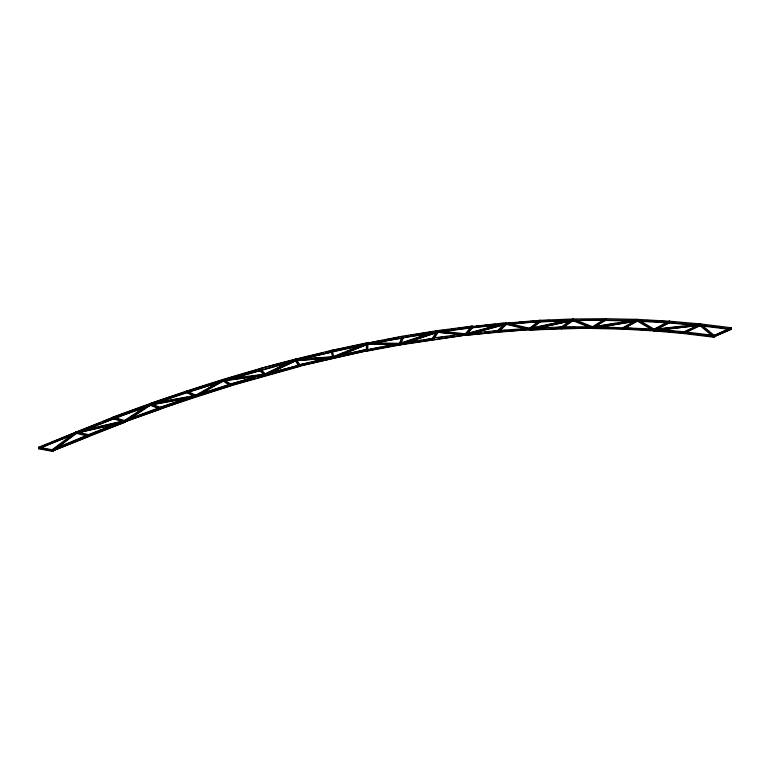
<?xml version="1.0" encoding="UTF-8"?>
<svg xmlns="http://www.w3.org/2000/svg" width="770" height="770" viewBox="0 0 770 770"><rect width="100%" height="100%" fill="white"/><g stroke="black" fill="none" stroke-linecap="round" stroke-linejoin="round"><path stroke-width="1.16" d="M366.578 344.296L366.27 349.859L367.377 349.638M367.126 343.17L402.527 336.172L437.543 330.619L472.145 326.124L472.106 327.847C424.953 333.4 378.157 341.62 331.851 352.063L331.524 350.398L367.146 342.775L367.502 344.036L331.812 351.678M366.761 349.85L393.22 344.508M367.126 350.706L333.506 358.3L367.069 350.716L400.381 344.498L465.994 335.037L400.236 344.922L367.04 351.12L366.78 349.445L340.138 355.153M402.44 336.586L402.662 337.866L367.502 344.036M154.809 402.883L150.16 403.73L150.314 405.136L195.638 396.829L195.484 395.424M401.613 337.587L399.524 343.632L399.765 344.7L400.872 344.508L403.297 337.453L402.19 337.645L399.765 344.7M637.512 319.598L637.589 321.013L592.621 328.299L637.753 320.657L637.512 319.598L635.154 319.974M432.865 338.434L401.334 343.035M437.601 330.609L437.562 332.332L437.543 330.619L435.002 331.418M432.692 339.464L437.158 332.082L438.245 331.928L433.77 339.31L432.692 339.464L432.451 338.405L436.917 331.023L438.005 330.859M472.145 326.124L469.431 326.884M223.136 379.851L223.377 380.919L265.39 375.163L265.159 374.105L229.373 378.705M465.042 334.151L470.759 327.365M466.341 335.094L472.77 327.462L471.712 327.577L465.272 335.219L466.341 335.094L466.1 334.036M700.517 325.161L653.942 330.715L700.517 325.161L700.276 324.103L697.909 324.372M471.76 326.586L506.285 322.688L506.622 323.958L506.073 324.43L540.222 321.581L506.622 323.958M466.052 335.027L465.609 335.489L498.286 331.783L530.232 329.531L466.052 335.027L465.706 333.766M506.285 322.688L505.842 323.159L539.943 320.31L573.082 318.982L573.409 320.253L539.626 322.062L540.271 321.581C583.39 319.3 626.636 319.463 669.717 322.457L668.841 322.938L637.262 321.177L605.22 320.445L606.029 319.964L605.701 318.693L573.121 318.982M503.917 324.642L497.285 330.898L497.526 331.957L498.556 331.87L506.843 324.045L505.813 324.132L497.526 331.957M539.943 320.31L539.395 320.782L539.991 320.31L540.271 321.581M333.699 357.8L295.69 360.61L333.699 357.8L333.468 356.741L301.792 358.781M529.202 328.626L538.288 321.408M530.193 328.569L534.736 324.959M71.88 434.915L51.734 450.084L52.706 450.036L61.34 443.539M75.961 433.087L51.965 451.143L52.947 451.095L76.933 433.048L75.961 433.087L75.72 432.028L76.692 431.989M592.842 326.711L593.131 327.981L561.879 328.261L529.635 330.003L593.093 327.981C633.758 328.367 674.385 331.206 714.675 336.76L714.387 335.479L684.54 331.812L683.548 332.274M556.229 327.654L561.551 326.99L561.879 328.261L561.186 328.742L561.879 328.261M570.387 320.676L560.781 327.346L561.725 327.317M565.565 324.651L568.452 322.649M124.047 420.853L146.704 405.867M124.981 420.844L127.926 418.89M129.899 417.59L133.836 414.982M136.791 413.028L140.737 410.42M149.89 404.972L124.288 421.922L125.212 421.912L150.824 404.962L149.89 404.972L149.659 403.913M560.858 327.462L561.59 326.981M573.409 320.253L572.678 320.734L605.99 319.964M605.701 318.693L604.97 319.175L605.74 318.693L637.82 319.425L638.138 320.705L637.291 321.186L638.138 320.705M592.014 327.048L603.921 319.646M596.885 324.594L598.868 323.352M400.65 344.402L367.097 344.334L400.65 344.402L400.41 343.343L374.567 342.977M637.82 319.425L626.318 319.666M195.012 395.578L223.704 379.677M198.968 393.845L201.028 392.661M203.088 391.478L216.486 383.807M223.079 380.707L195.253 396.646L223.945 380.746L223.079 380.707L222.848 379.649M622.911 327.75L634.99 320.897M623.767 327.779L628.801 324.93M630.813 323.785L632.834 322.64M669.746 322.457L669.428 321.186L668.553 321.658L669.457 321.186L700.556 323.949L731.211 327.722L731.5 329.002L730.509 329.464L699.882 325.7L668.812 322.938L669.746 322.457L700.844 325.229L731.5 329.002M654.288 329.117L654.606 330.397L653.692 330.869L623.161 329.175L592.322 328.463L593.131 327.981L592.804 326.711L562.793 326.971M667.6 322.033L653.47 329.435L653.701 330.494L669.659 322.62L653.701 330.494M654.279 329.493L657.31 327.905M659.322 326.846L666.397 323.15M669.428 321.186L637.849 319.425L636.973 319.906L637.955 319.608L638.195 320.667L654.625 330.359L653.663 330.869L683.856 333.554L713.684 337.222L714.675 336.76L700.883 325.2L699.815 325.508L713.626 337.039L714.695 336.731M684.819 333.083L683.837 333.554L684.8 333.083L684.511 331.803L680.093 331.966M713.386 335.98L714.454 335.672L700.642 324.141L699.584 324.449L700.556 323.949L700.873 325.229L699.911 325.7L700.873 325.229M696.215 326.432L683.683 332.111L700.498 324.334M264.87 375.308L296.306 360.456L264.87 375.308L264.63 374.249L291.07 361.371M288.663 362.997L264.63 374.249M438.101 331.812L437.87 330.744L437.052 331.139L437.293 332.197L466.206 334.96L465.975 333.901L443.722 331.398M466.206 334.96L437.293 332.197M699.593 324.42L700.585 323.958M713.405 335.951L714.387 335.479M730.229 328.193L731.211 327.722M728.276 328.983L713.559 335.768L727.948 329.57M731.346 329.175L713.8 336.837L731.346 329.175L731.105 328.116L730.384 328.01M38.5 447.688L39.386 447.312M38.741 448.746L39.626 448.371L52.899 450.931L52.014 451.307L38.741 448.746L38.538 447.312L112.882 417.273L149.293 404.317M51.773 450.248L52.658 449.873L41.599 447.736M40.406 447.014L49.164 443.376M51.359 442.461L76.567 431.98L75.826 431.806L76.086 433.096L76.856 433.26L113.873 418.736L76.115 433.077L76.827 433.269L38.818 448.583L76.086 433.096M54.006 448.958L51.811 449.873L52.581 450.036M56.21 448.044L87.029 435.233M60.281 446.831L85.595 436.311M88.444 436.032L89.147 436.224L52.09 451.143L125.125 422.114L88.444 436.032L88.155 434.761L117.589 423.211M365.789 343.449L332.919 356.866L333.15 357.935L367.742 344.209L333.15 357.935M333.545 357.011L344.498 352.535M346.692 351.64L357.646 347.174M506.785 323.9L505.871 324.276L529.471 329.849L530.395 329.473L506.785 323.9L506.544 322.842M75.749 432.191L76.673 431.816M77.626 431.566L100.514 422.595M102.689 421.739L113.594 417.465L112.92 417.263L113.845 418.755L150.699 405.184L113.2 418.534M91.043 434.097L111.756 425.974M112.786 417.658L113.739 417.292L124.99 420.67L125.231 421.729L124.268 422.095L113.026 418.716L113.979 418.351L125.231 421.729M112.92 417.263C172.692 394.625 233.599 374.942 295.526 359.08M124.807 420.853L124.172 420.641L158.687 407.927M131.487 418.389L157.099 408.957M149.621 404.077L149.861 405.145L150.853 404.789L160.882 408.61L160.641 407.551L152.845 404.577M160.882 408.61L159.891 408.966L149.861 405.145M573.515 320.214L572.524 320.561L592.207 328.289L593.198 327.943L573.515 320.214L573.275 319.155M150.063 404.962L149.813 403.673L187.043 391.314L186.484 391.073L187.331 392.584L223.772 380.967L186.812 392.334L187.283 392.604L150.102 404.953L186.773 392.344M325.209 358.56L299.193 364.836L299.694 366.453L230.856 385.77L160.131 408.774L159.842 407.503L188.525 397.647M184.675 399.399L159.842 407.503M299.472 366.106L333.564 358.291L299.472 366.106L230.471 385.462L230.856 385.77L195.426 396.646L124.451 421.912L160.728 409.005L159.804 407.513L160.439 407.734M400.987 343.054L430.44 333.131M434.973 331.601L437.687 331.042M402.566 342.881L426.359 334.863M400.092 344.498L437.928 332.111L400.544 344.71L399.851 343.439M186.273 391.468L187.303 391.131M189.285 390.602L223.493 379.697L223.011 379.427L223.724 380.986L296.084 360.687L295.584 359.07L331.466 350.417L344.209 348.079M229.008 384.567L195.185 395.356L195.426 396.646M203.549 393.104L229.489 384.836M638.195 320.667L637.156 321.003L653.595 330.686L654.625 330.359M222.751 379.822L223.801 379.504M229.874 384.615L230.923 384.288L231.164 385.347L230.115 385.674L222.982 380.89L224.041 380.563L231.164 385.347M224.571 379.379L258.605 369.388M223.348 380.678L295.815 360.35L331.909 352.054L295.873 360.341M257.883 376.068L230.191 384.192L230.423 385.481M260.183 375.385L299.405 365.182M254.793 377.387L230.191 384.192L230.615 384.48M259.038 369.167L260.116 368.859M265.794 375.202L260.356 369.927L259.278 370.226L264.716 375.5L265.794 375.202L265.554 374.143L264.476 374.441L262.147 372.18M500.173 324.478L465.446 333.959L465.686 335.017L506.448 324.228L505.967 322.89M468.006 333.593L494.638 326.326M465.686 335.017L506.208 323.958M295.796 359.417L259.413 368.743L259.654 370.033M273.129 372.208L297.124 365.789M300.367 358.31L323.525 352.727M325.835 352.169L330.465 351.053M328.597 357.742L336.663 355.894M309.53 362.737L299.193 364.836M311.792 362.198L323.102 359.465M83.064 430.257L123.316 420.959M88.906 429.236L96.953 427.379M99.253 426.85L121.111 421.806M76.403 432.913L124.798 422.066L76.49 433.221L76.259 432.163M331.013 350.831L332.12 350.571M331.254 351.89L332.361 351.64M529.683 328.434L565.777 320.667M532.041 328.261L536.7 327.26M539.029 326.75L562.321 321.744M573.005 320.224L529.952 329.82L573.034 320.551L572.764 319.165M346.5 347.588L366.039 343.41M344.806 354.547L366.78 349.445M371.833 342.294L374.191 341.851M376.549 341.418L382.43 340.321M384.788 339.878L390.669 338.781M393.027 338.338L398.908 337.241M396.656 343.872L400.092 343.228M370.197 349.205L372.488 348.781M374.788 348.348L380.515 347.28M382.815 346.847L389.687 345.566M157.138 402.45L194.319 395.636M164.02 401.517L187.264 397.262M189.593 396.829L191.913 396.406M150.4 404.789L195.724 396.483M401.959 336.577L403.057 336.384M592.544 326.875L630.418 320.744M595.932 326.663L606.587 324.93M608.954 324.555L611.322 324.17M613.69 323.785L616.058 323.4M618.416 323.015L626.703 321.677M405.877 336.038L408.206 335.672M410.535 335.297L412.864 334.931M415.194 334.565L417.523 334.19M419.862 333.824L432.673 331.793M402.874 337.433L437.62 332.322L437.235 330.84M414.058 341.418L416.406 341.043M418.755 340.667L421.113 340.302M423.462 339.926L425.81 339.551M428.159 339.175L430.517 338.81M432.451 338.405L433.539 338.242M439.66 330.753L443.231 330.292M445.609 329.983L449.189 329.512M451.567 329.204L455.137 328.742M457.524 328.434L461.095 327.972M463.482 327.654L467.053 327.192M437.889 331.889L472.433 327.404L506.573 323.968L472.048 327.856L472.203 326.114M434.299 337.838L459.892 334.517M438.621 337.683L442.115 337.231M444.434 336.933L447.928 336.48M450.257 336.172L453.742 335.72M233.868 378.474L237.449 378.012M239.836 377.704L243.407 377.242M245.794 376.934L249.374 376.472M251.761 376.164L261.3 374.942M223.647 380.534L265.39 375.163M471.471 326.519L472.539 326.393M695.541 324.632L654.038 329.271L654.279 330.33M658.446 329.127L662.007 328.723M664.375 328.463L669.12 327.933M671.488 327.664L676.233 327.135M678.601 326.875L682.162 326.47M685.714 326.076L689.275 325.681M476.457 326.114L479.989 325.758M484.686 325.286L488.209 324.93M491.741 324.574L495.264 324.218M499.971 323.747L503.493 323.39M468.15 333.516L497.998 330.513M477.265 333.015L480.846 332.659M484.426 332.293L488.007 331.937M492.781 331.456L496.361 331.1M508.19 322.986L512.993 322.649M518.99 322.226L523.793 321.889M529.789 321.465L534.592 321.128M499.239 330.426L533.504 328.107M501.049 330.734L505.775 330.397M511.675 329.983L517.584 329.56M298.269 359.003L295.921 359.157L296.161 360.216M304.833 358.945L307.182 358.801M313.043 358.416L318.915 358.04M324.776 357.665L331.812 357.213M539.193 320.686L540.184 320.628M541.705 320.695L549.982 320.358M560.618 319.935L568.886 319.598M535.843 328.02L561.551 326.99M539.866 328.309L545.709 328.078M564.458 327.433L575.267 327.337M604.912 319.03L605.817 319.04M369.869 342.91L367.521 342.871L367.762 343.93M378.609 343.439L399.745 343.738M599.974 326.875L650.765 328.925M601.534 327.404L611.034 327.625M637.011 319.752L637.868 319.791M646.328 320.426L651.006 320.686M660.362 321.206L665.039 321.465M627.569 328.155L632.266 328.424M640.496 328.877L646.367 329.204M668.61 321.504L669.419 321.562M672.114 321.976L674.501 322.197M680.488 322.726L684.068 323.044M690.055 323.573L692.442 323.785M660.121 329.637L684.511 331.803M663.836 330.522L666.156 330.734M671.96 331.244L674.279 331.456M444.088 331.928L447.601 332.322M451.114 332.717L453.453 332.977M458.14 333.497L460.479 333.766M711.374 325.874L713.732 326.162M717.265 326.596L719.623 326.884M693.885 333.545L696.176 333.833M706.514 335.104L708.804 335.383M45.132 448.968L47.345 449.391M75.797 431.816L76.567 431.98M38.538 447.312L39.309 447.476M511.049 323.9L530.155 328.415M523.619 327.462L528.114 328.521M78.906 432.355L88.993 434.771M124.134 420.651L124.846 420.844M117.281 419.005L120.659 420.016M154.077 405.78L159.65 407.908M575.469 320.012L592.958 326.875M576.663 321.215L579.935 322.505M582.13 323.361L587.597 325.508M149.813 403.673L150.381 403.923M188.255 391.603L195.955 395.424M189.16 392.902L193.01 394.808M637.955 319.608L654.394 329.3M224.686 380.101L230.923 384.288M264.803 374.037L265.092 375.308M704.184 328.289L706.023 329.829M708.785 332.139L711.547 334.44M260.895 369.619L265.554 374.143M296.835 360.177L299.838 364.98L298.741 365.259L295.738 360.456M333.41 357.925L333.285 357.011M332.399 351.611L334.016 357.877L332.909 358.127L331.293 351.871M714.281 335.874L714.522 336.933M529.943 328.251L530.28 329.522M436.917 331.023L437.158 332.082M366.876 342.997L367.117 344.065M332.986 357.136L333.227 358.204M331.466 350.417L331.755 351.688M295.305 359.311L295.545 360.37M195.407 395.77L195.638 396.829M124.461 420.699L124.702 421.758M366.876 344.248L366.51 350.918L367.617 350.697L367.983 344.026L366.876 344.248M539.433 321.744L529.442 329.685L530.434 329.627L540.425 321.687L539.433 321.744M572.543 320.397L561.012 328.405L561.965 328.386L573.496 320.378L572.543 320.397M605.153 320.099L592.255 328.116L606.048 320.099L605.153 320.099M624.008 328.694L623.2 329.175L624.037 328.694L623.758 327.423L624.008 328.694M637.242 320.82L623.151 328.809L638.099 320.849L637.242 320.82M699.969 325.315L683.924 333.169L700.738 325.402L699.969 325.315M76.904 432.884L75.989 433.25L88.309 436.205L89.233 435.839L76.904 432.884M187.534 392.19L186.513 392.527L195.176 396.829L196.196 396.492L187.534 392.19M296.469 360.273L295.372 360.553L298.981 366.328L300.079 366.048L296.469 360.273"/></g></svg>
